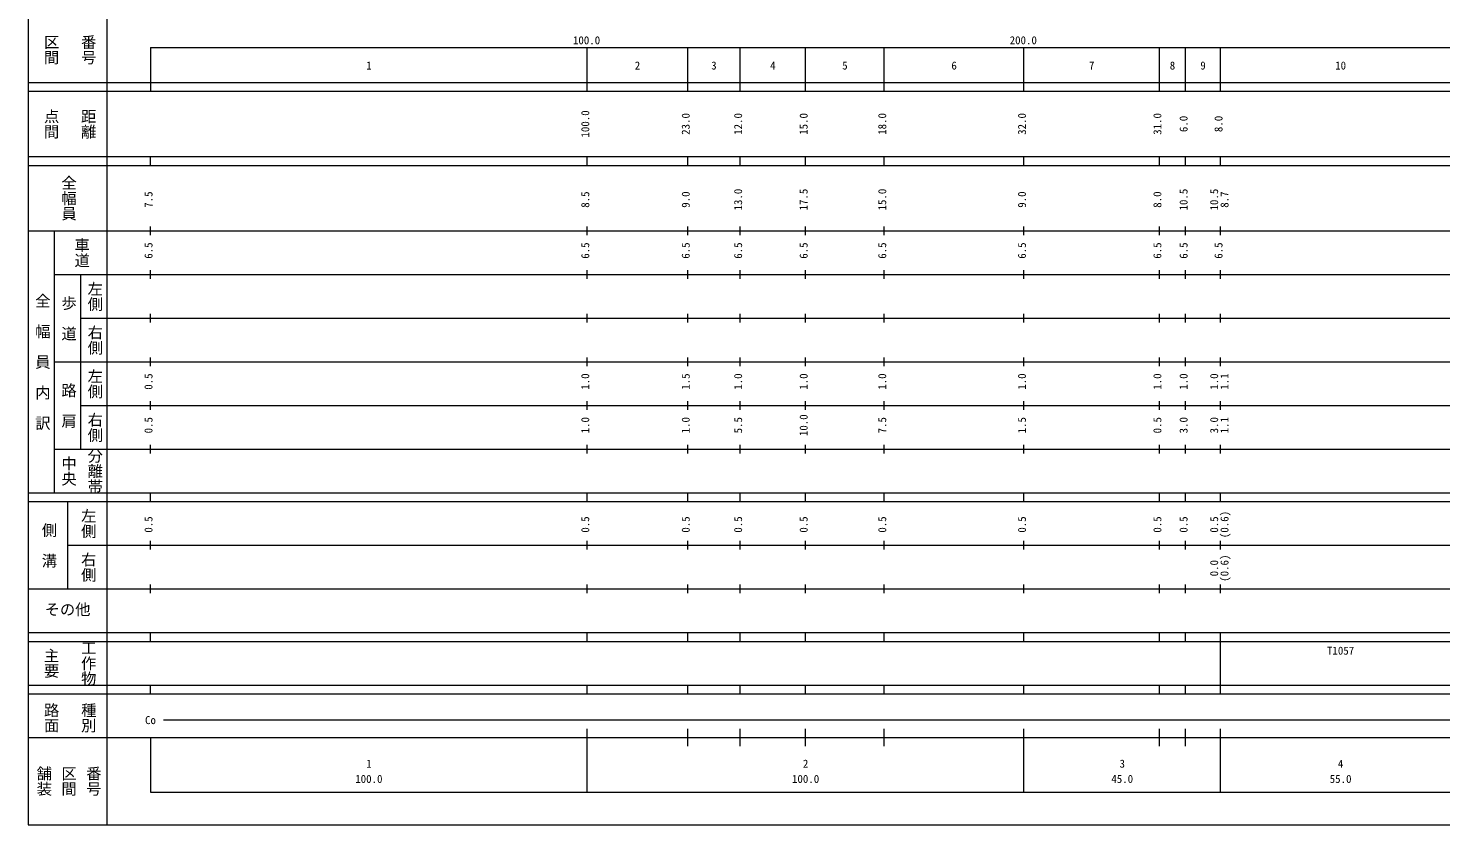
# Model space of a CAD drawing. Units: millimetres on the paper, enlarged 1000 times. Extents: x -61140 to 578860, y -202464 to 157536.
# Drawn here: x -61140 to 262285, y -202464 to -20055 of the extents above; entities that cross this region are included whole.
import ezdxf
from ezdxf.enums import TextEntityAlignment as Align

# ---------------------------------------------------------------- set-up
doc = ezdxf.new("R2010")
doc.units = ezdxf.units.MM
doc.header["$LTSCALE"] = 1000
doc.layers.add('S-BGD-HTXT', color=7, linetype='Continuous', lineweight=13)
doc.layers.add('S-TTL', color=2, linetype='Continuous', lineweight=13)
doc.styles.add('@ＭＳ ゴシック', font='')
doc.styles.add('ＭＳ ゴシック', font='')
doc.styles.get('@ＭＳ ゴシック').set_extended_font_data('@MS Gothic')
doc.styles.get('ＭＳ ゴシック').set_extended_font_data('MS Gothic')

msp = doc.modelspace()

# ---------------------------------------------------------------- linework, layer by layer
at = {"layer": 'S-BGD-HTXT'}
for p, q in [((-43140, 147536), (-43140, -202464)), ((-33140, -24464), (477860, -24464)), ((-33140, -24464), (-33140, -34464)), ((66860, -34464), (66860, -24464)), ((89860, -34464), (89860, -24464)), ((101860, -34464), (101860, -24464)), ((116860, -34464), (116860, -24464)), ((134860, -34464), (134860, -24464)), ((166860, -34464), (166860, -24464)), ((197860, -34464), (197860, -24464)), ((203860, -34464), (203860, -24464)), ((211860, -34464), (211860, -24464)), ((-61140, -32464), (477860, -32464)), ((-61140, -34464), (477860, -34464)), ((-61140, -49464), (477860, -49464)), ((-61140, -51464), (477860, -51464)), ((-33140, -51464), (-33140, -49464)), ((66860, -51464), (66860, -49464)), ((89860, -51464), (89860, -49464)), ((101860, -51464), (101860, -49464)), ((116860, -51464), (116860, -49464)), ((134860, -51464), (134860, -49464)), ((166860, -51464), (166860, -49464)), ((197860, -51464), (197860, -49464)), ((203860, -51464), (203860, -49464)), ((211860, -51464), (211860, -49464)), ((-61140, -66464), (477860, -66464)), ((-55140, -126464), (-55140, -66464)), ((-33140, -67464), (-33140, -65464)), ((66860, -67464), (66860, -65464)), ((89860, -67464), (89860, -65464)), ((101860, -67464), (101860, -65464)), ((116860, -67464), (116860, -65464)), ((134860, -67464), (134860, -65464)), ((166860, -67464), (166860, -65464)), ((197860, -67464), (197860, -65464)), ((203860, -67464), (203860, -65464)), ((211860, -67464), (211860, -65464)), ((-55140, -76464), (477860, -76464)), ((-49140, -76464), (-49140, -116464)), ((-33140, -77464), (-33140, -75464)), ((66860, -77464), (66860, -75464)), ((89860, -77464), (89860, -75464)), ((101860, -77464), (101860, -75464)), ((116860, -77464), (116860, -75464)), ((134860, -77464), (134860, -75464)), ((166860, -77464), (166860, -75464)), ((197860, -77464), (197860, -75464)), ((203860, -77464), (203860, -75464)), ((211860, -77464), (211860, -75464)), ((-49140, -86464), (477860, -86464)), ((-33140, -87464), (-33140, -85464)), ((66860, -87464), (66860, -85464)), ((89860, -87464), (89860, -85464)), ((101860, -87464), (101860, -85464)), ((116860, -87464), (116860, -85464)), ((134860, -87464), (134860, -85464)), ((166860, -87464), (166860, -85464)), ((197860, -87464), (197860, -85464)), ((203860, -87464), (203860, -85464)), ((211860, -87464), (211860, -85464)), ((-55140, -96464), (477860, -96464)), ((-33140, -97464), (-33140, -95464)), ((66860, -97464), (66860, -95464)), ((89860, -97464), (89860, -95464)), ((101860, -97464), (101860, -95464)), ((116860, -97464), (116860, -95464)), ((134860, -97464), (134860, -95464)), ((166860, -97464), (166860, -95464)), ((197860, -97464), (197860, -95464)), ((203860, -97464), (203860, -95464)), ((211860, -97464), (211860, -95464)), ((-49140, -106464), (477860, -106464)), ((-33140, -107464), (-33140, -105464)), ((66860, -107464), (66860, -105464)), ((89860, -107464), (89860, -105464)), ((101860, -107464), (101860, -105464)), ((116860, -107464), (116860, -105464)), ((134860, -107464), (134860, -105464)), ((166860, -107464), (166860, -105464)), ((197860, -107464), (197860, -105464)), ((203860, -107464), (203860, -105464)), ((211860, -107464), (211860, -105464)), ((-33140, -117464), (-33140, -115464)), ((66860, -117464), (66860, -115464)), ((89860, -117464), (89860, -115464)), ((101860, -117464), (101860, -115464)), ((116860, -117464), (116860, -115464)), ((134860, -117464), (134860, -115464)), ((166860, -117464), (166860, -115464)), ((197860, -117464), (197860, -115464)), ((203860, -117464), (203860, -115464)), ((211860, -117464), (211860, -115464)), ((-55140, -116464), (477860, -116464)), ((-61140, -126464), (477860, -126464)), ((-61140, -128464), (477860, -128464)), ((-52140, -128464), (-52140, -148464)), ((-33140, -128464), (-33140, -126464)), ((66860, -128464), (66860, -126464)), ((89860, -128464), (89860, -126464)), ((101860, -128464), (101860, -126464)), ((116860, -128464), (116860, -126464)), ((134860, -128464), (134860, -126464)), ((166860, -128464), (166860, -126464)), ((197860, -128464), (197860, -126464)), ((203860, -128464), (203860, -126464)), ((211860, -128464), (211860, -126464)), ((-52140, -138464), (477860, -138464)), ((-33140, -139464), (-33140, -137464)), ((66860, -139464), (66860, -137464)), ((89860, -139464), (89860, -137464)), ((101860, -139464), (101860, -137464)), ((116860, -139464), (116860, -137464)), ((134860, -139464), (134860, -137464)), ((166860, -139464), (166860, -137464)), ((197860, -139464), (197860, -137464)), ((203860, -139464), (203860, -137464)), ((211860, -139464), (211860, -137464)), ((-61140, -148464), (477860, -148464)), ((-33140, -149464), (-33140, -147464)), ((66860, -149464), (66860, -147464)), ((89860, -149464), (89860, -147464)), ((101860, -149464), (101860, -147464)), ((116860, -149464), (116860, -147464)), ((134860, -149464), (134860, -147464)), ((166860, -149464), (166860, -147464)), ((197860, -149464), (197860, -147464)), ((203860, -149464), (203860, -147464)), ((211860, -149464), (211860, -147464)), ((-61140, -158464), (477860, -158464)), ((-33140, -160464), (-33140, -158464)), ((66860, -160464), (66860, -158464)), ((89860, -160464), (89860, -158464)), ((101860, -160464), (101860, -158464)), ((116860, -160464), (116860, -158464)), ((134860, -160464), (134860, -158464)), ((166860, -160464), (166860, -158464)), ((197860, -160464), (197860, -158464)), ((203860, -160464), (203860, -158464)), ((211860, -160464), (211860, -158464)), ((-61140, -160464), (477860, -160464)), ((211860, -170464), (211860, -160464)), ((-61140, -170464), (477860, -170464)), ((-33140, -172464), (-33140, -170464)), ((66860, -172464), (66860, -170464)), ((89860, -172464), (89860, -170464)), ((101860, -172464), (101860, -170464)), ((116860, -172464), (116860, -170464)), ((134860, -172464), (134860, -170464)), ((166860, -172464), (166860, -170464)), ((197860, -172464), (197860, -170464)), ((203860, -172464), (203860, -170464)), ((211860, -172464), (211860, -170464)), ((-61140, -172464), (477860, -172464)), ((-30140, -178464), (413860, -178464)), ((66860, -194964), (66860, -180464)), ((89860, -184464), (89860, -180464)), ((101860, -184464), (101860, -180464)), ((116860, -184464), (116860, -180464)), ((134860, -184464), (134860, -180464)), ((166860, -194964), (166860, -180464)), ((197860, -184464), (197860, -180464)), ((203860, -184464), (203860, -180464)), ((211860, -194964), (211860, -180464)), ((-61140, -182464), (477860, -182464)), ((-33140, -182464), (-33140, -194964)), ((-33140, -194964), (477860, -194964))]:
    msp.add_line(p, q, dxfattribs=at)
at = {"layer": 'S-TTL'}
for p, q in [((-61140, 157536), (-61140, -202464)), ((-61140, -202464), (578860, -202464))]:
    msp.add_line(p, q, dxfattribs=at)

# ---------------------------------------------------------------- texts
at = {"layer": 'S-BGD-HTXT'}
for s, height, rotation, style, p in [('区間', 2566, 270, '@ＭＳ ゴシック', (-57890, -21464)), ('番号', 2566, 270, '@ＭＳ ゴシック', (-49390, -21464)), ('点間', 2566, 270, '@ＭＳ ゴシック', (-57890, -38464)), ('距離', 2566, 270, '@ＭＳ ゴシック', (-49390, -38464)), ('100.0', 1833, 90, 'ＭＳ ゴシック', (67860, -45089)), ('23.0', 1833, 90, 'ＭＳ ゴシック', (90860, -44464)), ('12.0', 1833, 90, 'ＭＳ ゴシック', (102860, -44464)), ('15.0', 1833, 90, 'ＭＳ ゴシック', (117860, -44464)), ('18.0', 1833, 90, 'ＭＳ ゴシック', (135860, -44464)), ('32.0', 1833, 90, 'ＭＳ ゴシック', (167860, -44464)), ('31.0', 1833, 90, 'ＭＳ ゴシック', (198860, -44464)), ('6.0', 1833, 90, 'ＭＳ ゴシック', (204860, -43839)), ('8.0', 1833, 90, 'ＭＳ ゴシック', (212860, -43839)), ('全幅員', 2566, 270, '@ＭＳ ゴシック', (-53890, -53714)), ('7.5', 1833, 90, 'ＭＳ ゴシック', (-32140, -61165)), ('8.5', 1833, 90, 'ＭＳ ゴシック', (67860, -61165)), ('9.0', 1833, 90, 'ＭＳ ゴシック', (90860, -61165)), ('13.0', 1833, 90, 'ＭＳ ゴシック', (102860, -61790)), ('17.5', 1833, 90, 'ＭＳ ゴシック', (117860, -61790)), ('15.0', 1833, 90, 'ＭＳ ゴシック', (135860, -61790)), ('9.0', 1833, 90, 'ＭＳ ゴシック', (167860, -61165)), ('8.0', 1833, 90, 'ＭＳ ゴシック', (198860, -61165)), ('10.5', 1833, 90, 'ＭＳ ゴシック', (204860, -61790)), ('10.5', 1833, 90, 'ＭＳ ゴシック', (211860, -61790)), ('8.7', 1833, 90, 'ＭＳ ゴシック', (214230, -61165)), ('車道', 2566, 270, '@ＭＳ ゴシック', (-50890, -67964)), ('6.5', 1833, 90, 'ＭＳ ゴシック', (-32140, -72839)), ('6.5', 1833, 90, 'ＭＳ ゴシック', (67860, -72839)), ('6.5', 1833, 90, 'ＭＳ ゴシック', (90860, -72839)), ('6.5', 1833, 90, 'ＭＳ ゴシック', (102860, -72839)), ('6.5', 1833, 90, 'ＭＳ ゴシック', (117860, -72839)), ('6.5', 1833, 90, 'ＭＳ ゴシック', (135860, -72839)), ('6.5', 1833, 90, 'ＭＳ ゴシック', (167860, -72839)), ('6.5', 1833, 90, 'ＭＳ ゴシック', (198860, -72839)), ('6.5', 1833, 90, 'ＭＳ ゴシック', (204860, -72839)), ('6.5', 1833, 90, 'ＭＳ ゴシック', (212860, -72839)), ('全\u3000幅\u3000員\u3000内\u3000訳', 2566, 270, '@ＭＳ ゴシック', (-59890, -80714)), ('左側', 2566, 270, '@ＭＳ ゴシック', (-47890, -77964)), ('歩\u3000道', 2566, 270, '@ＭＳ ゴシック', (-53890, -81214)), ('右側', 2566, 270, '@ＭＳ ゴシック', (-47890, -87964)), ('左側', 2566, 270, '@ＭＳ ゴシック', (-47890, -97964)), ('0.5', 1833, 90, 'ＭＳ ゴシック', (-32140, -102839)), ('1.0', 1833, 90, 'ＭＳ ゴシック', (67860, -102839)), ('1.5', 1833, 90, 'ＭＳ ゴシック', (90860, -102839)), ('1.0', 1833, 90, 'ＭＳ ゴシック', (102860, -102839)), ('1.0', 1833, 90, 'ＭＳ ゴシック', (117860, -102839)), ('1.0', 1833, 90, 'ＭＳ ゴシック', (135860, -102839)), ('1.0', 1833, 90, 'ＭＳ ゴシック', (167860, -102839)), ('1.0', 1833, 90, 'ＭＳ ゴシック', (198860, -102839)), ('1.0', 1833, 90, 'ＭＳ ゴシック', (204860, -102839)), ('1.0', 1833, 90, 'ＭＳ ゴシック', (211860, -102839)), ('1.1', 1833, 90, 'ＭＳ ゴシック', (214230, -102839)), ('路\u3000肩', 2566, 270, '@ＭＳ ゴシック', (-53890, -101214)), ('右側', 2566, 270, '@ＭＳ ゴシック', (-47890, -107964)), ('0.5', 1833, 90, 'ＭＳ ゴシック', (-32140, -112839)), ('1.0', 1833, 90, 'ＭＳ ゴシック', (67860, -112839)), ('1.0', 1833, 90, 'ＭＳ ゴシック', (90860, -112839)), ('5.5', 1833, 90, 'ＭＳ ゴシック', (102860, -112839)), ('10.0', 1833, 90, 'ＭＳ ゴシック', (117860, -113464)), ('7.5', 1833, 90, 'ＭＳ ゴシック', (135860, -112839)), ('1.5', 1833, 90, 'ＭＳ ゴシック', (167860, -112839)), ('0.5', 1833, 90, 'ＭＳ ゴシック', (198860, -112839)), ('3.0', 1833, 90, 'ＭＳ ゴシック', (204860, -112839)), ('3.0', 1833, 90, 'ＭＳ ゴシック', (211860, -112839)), ('1.1', 1833, 90, 'ＭＳ ゴシック', (214230, -112839)), ('分離帯', 2566, 270, '@ＭＳ ゴシック', (-47890, -116214)), ('中央', 2566, 270, '@ＭＳ ゴシック', (-53890, -117964)), ('左側', 2566, 270, '@ＭＳ ゴシック', (-49390, -129964)), ('0.5', 1833, 90, 'ＭＳ ゴシック', (-32140, -135575)), ('0.5', 1833, 90, 'ＭＳ ゴシック', (67860, -135575)), ('0.5', 1833, 90, 'ＭＳ ゴシック', (90860, -135575)), ('0.5', 1833, 90, 'ＭＳ ゴシック', (102860, -135575)), ('0.5', 1833, 90, 'ＭＳ ゴシック', (117860, -135575)), ('0.5', 1833, 90, 'ＭＳ ゴシック', (135860, -135575)), ('0.5', 1833, 90, 'ＭＳ ゴシック', (167860, -135575)), ('0.5', 1833, 90, 'ＭＳ ゴシック', (198860, -135575)), ('0.5', 1833, 90, 'ＭＳ ゴシック', (204860, -135575)), ('0.5', 1833, 90, 'ＭＳ ゴシック', (211860, -135575)), ('(0.6)', 1833, 90, 'ＭＳ ゴシック', (214230, -136825)), ('側\u3000溝', 2566, 270, '@ＭＳ ゴシック', (-58390, -133214)), ('右側', 2566, 270, '@ＭＳ ゴシック', (-49390, -139964)), ('0.0', 1833, 90, 'ＭＳ ゴシック', (211860, -145575)), ('(0.6)', 1833, 90, 'ＭＳ ゴシック', (214230, -146825)), ('工作物', 2566, 270, '@ＭＳ ゴシック', (-49390, -160214)), ('主要', 2566, 270, '@ＭＳ ゴシック', (-57890, -161964)), ('路面', 2566, 270, '@ＭＳ ゴシック', (-57890, -174464)), ('種別', 2566, 270, '@ＭＳ ゴシック', (-49390, -174464)), ('舗装', 2566, 270, '@ＭＳ ゴシック', (-59556, -188964)), ('区間', 2566, 270, '@ＭＳ ゴシック', (-53890, -188964)), ('番号', 2566, 270, '@ＭＳ ゴシック', (-48223, -188964))]:
    msp.add_text(s, height=height, rotation=rotation, dxfattribs=dict(at, style=style)).set_placement(p, align=Align.BOTTOM_LEFT)
at = {"layer": 'S-BGD-HTXT', "style": 'ＭＳ ゴシック'}
for s, height, p in [('100.0', 1833, (63580, -24270)), ('200.0', 1833, (163580, -24270)), ('1', 1833, (16235, -30059)), ('2', 1833, (77735, -30059)), ('3', 1833, (95235, -30059)), ('4', 1833, (108735, -30059)), ('5', 1833, (125235, -30059)), ('6', 1833, (150235, -30059)), ('7', 1833, (181735, -30059)), ('8', 1833, (200235, -30059)), ('9', 1833, (207235, -30059)), ('10', 1833, (238110, -30059)), ('その他', 2566, (-57390, -155214)), ('T1057', 1833, (236235, -164059)), ('Co', 1833, (-34390, -179964)), ('2', 1833, (116235, -189941)), ('3', 1833, (188735, -189941)), ('1', 1833, (16235, -189941)), ('4', 1833, (238735, -189941)), ('100.0', 1833, (13735, -193431)), ('100.0', 1833, (113735, -193431)), ('45.0', 1833, (186860, -193431)), ('55.0', 1833, (236860, -193431))]:
    msp.add_text(s, height=height, dxfattribs=at).set_placement(p, align=Align.BOTTOM_LEFT)

doc.saveas('drawing.dxf')
